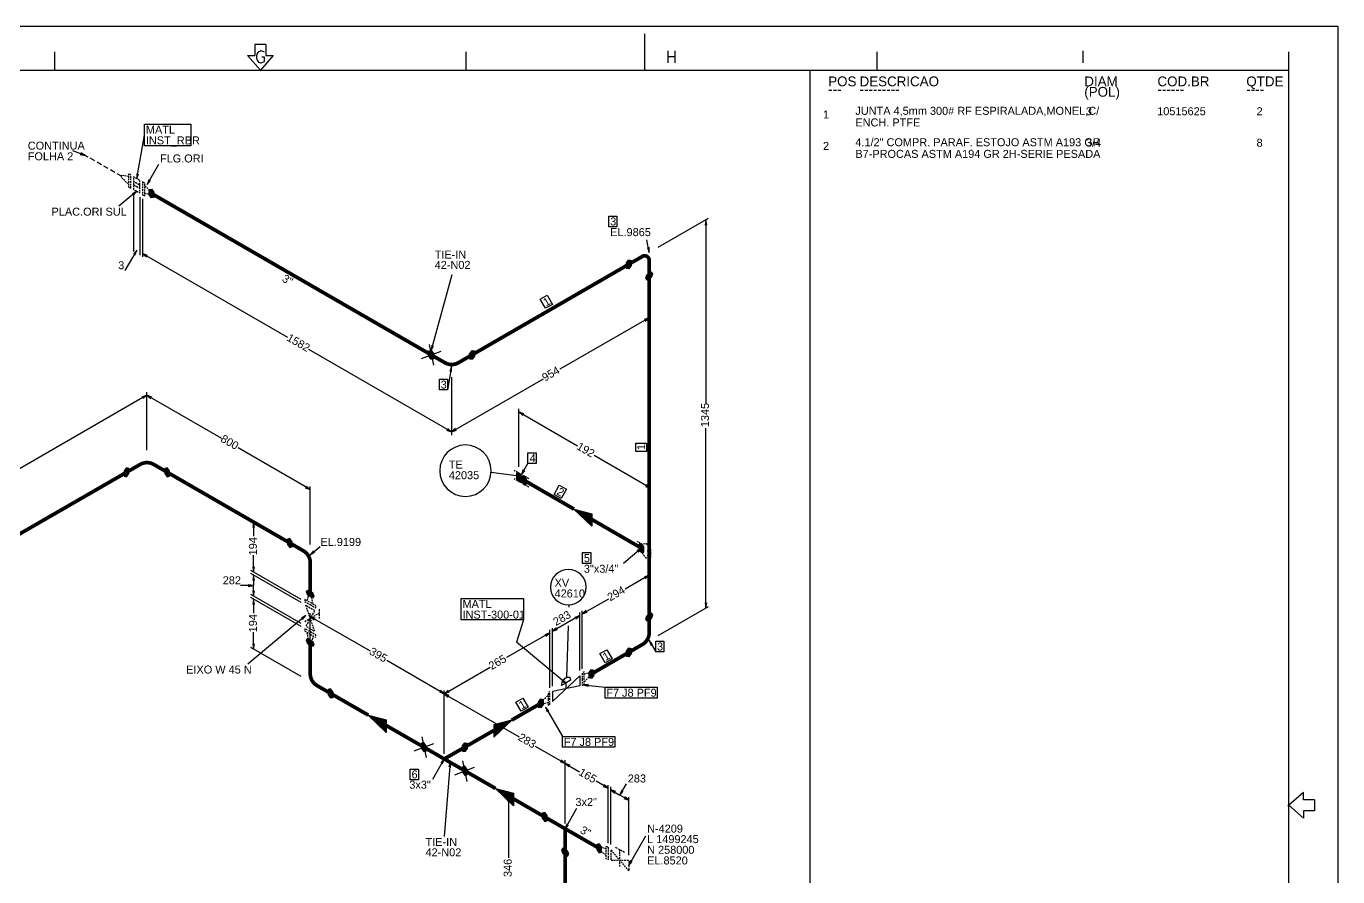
# Model space of a CAD drawing. Extents: x 0 to 597, y 0 to 422.
# Drawn here: x 240.8 to 597.1, y 190.5 to 421.7 of the extents above; entities that cross this region are included whole.
import ezdxf

# ---------------------------------------------------------------- set-up
doc = ezdxf.new("R2010")
doc.units = 0
doc.header["$MEASUREMENT"] = 0
for name, pattern in [('GT100', [0.7, 0.466667, -0.233333]), ('GT101', [2.1, 1.4, -0.7]), ('GT110', [2.1, 1.4, -0.7])]:
    doc.linetypes.add(name, pattern=pattern)
doc.layers.add('GT_1', color=7, linetype='Continuous')
doc.styles.add('HTX1', font='O8116901', dxfattribs={"width": 1.02})

msp = doc.modelspace()

# ---------------------------------------------------------------- linework, layer by layer
at = {"linetype": 'Continuous'}
for p, q in [((350.24, 335.18), (351.39, 329.56)), ((348.13, 331.36), (353.49, 333.38)), ((375.92, 260.29), (374, 254.28)), ((348.25, 228.49), (349.4, 222.88)), ((346.15, 224.67), (351.51, 226.7)), ((355.94, 221.58), (354.36, 201.45)), ((359.33, 222.03), (360.47, 216.41)), ((357.22, 218.21), (362.58, 220.23))]:
    msp.add_line(p, q, dxfattribs=at)
msp.add_lwpolyline([(0, 421.74), (597.11, 421.74), (597.11, 0), (0, 0)], close=True, dxfattribs=at)
msp.add_lwpolyline([(350.86, 333.75), (356.51, 354.24)], dxfattribs=at)
at = {"layer": 'GT_1', "flags": 128}
for points in [[(592.85, 421.74), (597.11, 421.74), (597.11, 417.48)], [(408.8, 409.8), (408.8, 419.7)], [(248.5, 409.8), (248.5, 414.8)], [(300.9, 413.8), (304.4, 409.8)], [(300.9, 413.8), (302.9, 413.8)], [(302.9, 416.8), (302.9, 413.8)], [(305.9, 416.8), (302.9, 416.8)], [(305.5, 414.7), (304.6, 415), (304.4, 415), (304.2, 414.9), (303.9, 414.8), (303.7, 414.6), (303.5, 414.3), (303.4, 414.1), (303.3, 413.7), (303.3, 413.4), (303.3, 413.1), (303.4, 412.7), (303.5, 412.5), (303.7, 412.2), (303.9, 412), (304.2, 411.9), (304.4, 411.8), (304.6, 411.8), (305.5, 412.1), (305.5, 413.3), (304.8, 413.3)], [(307.9, 413.8), (304.4, 409.8)], [(305.9, 416.8), (305.9, 413.8)], [(305.9, 413.8), (307.9, 413.8)], [(360.3, 409.8), (360.3, 414.8)], [(415.2, 411.8), (415.2, 415)], [(415.2, 413.5), (417, 413.5)], [(417, 415), (417, 411.8)], [(472, 409.8), (472, 414.8)], [(527.9, 411.8), (527.9, 415)], [(583.8, 409.8), (583.8, 414.8)], [(25, 409.8), (583.8, 409.8)], [(25, 10), (583.8, 10), (583.8, 409.8)], [(304.3, 409.9), (304.4, 410), (304.6, 409.8), (304.4, 409.6), (304.2, 409.8), (304.3, 409.9), (304.4, 409.9), (304.5, 409.8), (304.4, 409.7), (304.3, 409.8), (304.3, 409.9)], [(453.8, 10), (453.8, 409.8)], [(453.8, 409.8), (583.8, 409.8)], [(583.8, 10), (583.8, 409.8)], [(270.8, 380.29), (272.93, 392.15)], [(272.93, 395.06), (285.49, 395.06), (285.49, 389.24), (272.93, 389.24), (272.93, 395.06)], [(256.81, 386.61), (253.47, 387.82)], [(255.39, 386.83), (256.81, 386.61), (255.6, 387.32)], [(270.8, 381.71), (270.8, 380.29), (271.29, 381.64)], [(273.64, 378.73), (276.83, 384.27)], [(274.13, 380.08), (273.64, 378.73), (274.56, 379.8)], [(270.8, 376.89), (265.9, 372.77)], [(269.87, 375.82), (270.8, 376.89), (269.59, 376.18)], [(269.87, 376.25), (269.87, 360.49)], [(271.65, 375.25), (271.65, 359.49)], [(272.36, 374.83), (272.36, 359.07)], [(274.21, 377.31), (274.84, 377.45), (275.48, 376.6), (275.48, 375.18), (274.84, 375.04), (274.21, 375.89), (274.21, 377.31)], [(274.21, 377.13), (275.09, 377.13)], [(274.21, 376.93), (275.24, 376.93)], [(274.21, 376.73), (275.39, 376.73)], [(274.21, 376.53), (275.48, 376.53)], [(274.21, 376.33), (275.48, 376.33)], [(274.21, 376.13), (275.48, 376.13)], [(274.21, 375.93), (275.48, 375.93)], [(274.3, 377.33), (274.94, 377.33)], [(274.33, 375.73), (275.48, 375.73)], [(274.48, 375.53), (275.48, 375.53)], [(274.63, 375.33), (275.48, 375.33)], [(399.07, 370.11), (401.27, 370.11), (401.27, 367.2), (399.07, 367.2), (399.07, 370.11)], [(412.51, 361.62), (426.15, 369.5)], [(425.65, 367.66), (425.44, 369.08), (425.22, 367.66)], [(425.44, 369.08), (425.44, 319.08)], [(410.03, 360.2), (409.39, 363.68)], [(270.8, 360.84), (267.6, 355.3)], [(270.3, 359.49), (270.8, 360.84), (269.87, 359.78)], [(273.71, 359.42), (272.36, 359.92), (273.42, 358.99)], [(272.36, 359.92), (311.76, 337.2)], [(409.53, 361.55), (410.03, 360.2), (410.03, 361.62)], [(403.85, 357.36), (404.49, 358.21), (405.13, 358.07), (405.13, 356.65), (404.49, 355.8), (403.85, 355.94), (403.85, 357.36)], [(403.85, 357.33), (405.13, 357.33)], [(403.85, 357.13), (405.13, 357.13)], [(403.85, 356.93), (405.13, 356.93)], [(403.85, 356.73), (405.13, 356.73)], [(403.85, 356.53), (405.04, 356.53)], [(403.98, 357.53), (405.13, 357.53)], [(404.13, 357.73), (405.13, 357.73)], [(404.28, 357.93), (405.13, 357.93)], [(410.03, 357.36), (410.03, 341.6)], [(403.85, 356.33), (404.89, 356.33)], [(403.85, 356.13), (404.74, 356.13)], [(403.89, 355.93), (404.59, 355.93)], [(409.39, 354.17), (409.03, 353.24), (409.39, 352.75), (410.67, 353.46), (411.02, 354.38), (410.67, 354.88), (409.39, 354.17)], [(409.07, 353.33), (410.44, 353.33)], [(409.11, 353.13), (410.08, 353.13)], [(409.15, 353.53), (410.7, 353.53)], [(409.22, 353.73), (410.77, 353.73)], [(409.3, 353.93), (410.85, 353.93)], [(409.38, 354.13), (410.93, 354.13)], [(409.69, 354.33), (411, 354.33)], [(410.05, 354.53), (410.91, 354.53)], [(380.42, 347.53), (382.34, 348.59), (383.76, 346.11), (381.84, 345.04), (380.42, 347.53)], [(410.03, 342.45), (385.75, 328.46)], [(408.96, 341.53), (410.03, 342.45), (408.68, 341.95)], [(350.95, 335.01), (350.81, 333.58), (351.44, 334.84)], [(356.35, 311.42), (317.59, 333.79)], [(350.18, 333.43), (350.81, 333.58), (351.45, 332.72), (351.45, 331.3), (350.81, 331.16), (350.18, 332.01), (350.18, 333.43)], [(350.18, 333.33), (351, 333.33)], [(350.18, 333.13), (351.15, 333.13)], [(350.18, 332.93), (351.3, 332.93)], [(350.18, 332.73), (351.45, 332.73)], [(350.18, 332.53), (351.45, 332.53)], [(350.18, 332.33), (351.45, 332.33)], [(350.18, 332.13), (351.45, 332.13)], [(350.24, 331.93), (351.45, 331.93)], [(350.39, 331.73), (351.45, 331.73)], [(350.54, 331.53), (351.45, 331.53)], [(361.25, 332.72), (361.89, 333.58), (362.53, 333.43), (362.53, 332.01), (361.89, 331.16), (361.25, 331.3), (361.25, 332.72)], [(361.25, 332.53), (362.53, 332.53)], [(361.25, 332.33), (362.53, 332.33)], [(361.25, 332.13), (362.53, 332.13)], [(361.25, 331.93), (362.47, 331.93)], [(361.25, 331.73), (362.32, 331.73)], [(361.25, 331.53), (362.17, 331.53)], [(361.26, 332.73), (362.53, 332.73)], [(361.41, 332.93), (362.53, 332.93)], [(361.56, 333.13), (362.53, 333.13)], [(361.71, 333.33), (362.53, 333.33)], [(350.69, 331.33), (351.45, 331.33)], [(356.35, 329.17), (355.22, 322.86)], [(356.35, 327.75), (356.35, 329.17), (355.86, 327.83)], [(361.25, 331.33), (362.02, 331.33)], [(353.02, 325.77), (355.22, 325.77), (355.22, 322.86), (353.02, 322.86), (353.02, 325.77)], [(356.35, 326.33), (356.35, 310.57)], [(356.35, 326.33), (356.35, 310.57)], [(356.35, 311.42), (381.27, 325.84)], [(273.57, 321.39), (229.76, 296.12)], [(272.5, 320.47), (273.57, 321.39), (272.22, 320.9)], [(273.57, 306.48), (273.57, 322.25)], [(273.57, 306.48), (273.57, 322.25)], [(274.92, 320.9), (273.57, 321.39), (274.63, 320.47)], [(273.57, 321.39), (293.8, 309.68)], [(374.6, 301.95), (374.6, 317.71)], [(374.6, 301.95), (374.6, 317.71)], [(375.95, 316.36), (374.6, 316.86), (375.67, 315.93)], [(374.6, 316.86), (390.58, 307.63)], [(375.95, 316.36), (374.6, 316.86), (375.67, 315.93)], [(355, 311.92), (356.35, 311.42), (355.29, 312.35)], [(357.42, 312.35), (356.35, 311.42), (357.7, 311.92)], [(425.44, 263.56), (425.44, 312.45)], [(317.94, 295.76), (298.35, 307.12)], [(406.41, 306.12), (406.41, 308.32), (409.25, 308.32), (409.25, 306.12), (406.41, 306.12)], [(377.09, 305.78), (379.29, 305.78), (379.29, 302.87), (377.09, 302.87), (377.09, 305.78)], [(410.39, 296.12), (395.05, 305)], [(267.39, 299.38), (268.03, 299.24), (268.67, 300.09), (268.67, 301.51), (268.03, 301.66), (267.39, 300.8), (267.39, 299.38)], [(267.39, 300.62), (268.67, 300.62)], [(267.39, 300.42), (268.67, 300.42)], [(267.39, 300.22), (268.67, 300.22)], [(267.39, 300.02), (268.61, 300.02)], [(267.39, 299.82), (268.46, 299.82)], [(267.39, 299.62), (268.31, 299.62)], [(267.39, 299.42), (268.16, 299.42)], [(267.4, 300.82), (268.67, 300.82)], [(267.55, 301.02), (268.67, 301.02)], [(267.7, 301.22), (268.67, 301.22)], [(267.85, 301.42), (268.67, 301.42)], [(278.47, 300.09), (279.1, 299.24), (279.74, 299.38), (279.74, 300.8), (279.1, 301.66), (278.47, 301.51), (278.47, 300.09)], [(278.47, 301.42), (279.28, 301.42)], [(278.47, 301.22), (279.43, 301.22)], [(278.47, 301.02), (279.58, 301.02)], [(278.47, 300.82), (279.73, 300.82)], [(278.47, 300.62), (279.74, 300.62)], [(278.47, 300.42), (279.74, 300.42)], [(278.47, 300.22), (279.74, 300.22)], [(278.52, 300.02), (279.74, 300.02)], [(278.67, 299.82), (279.74, 299.82)], [(278.82, 299.62), (279.74, 299.62)], [(278.97, 299.42), (279.74, 299.42)], [(373.96, 299.49), (367.05, 300.37)], [(373.96, 298.75), (374.6, 297.9), (375.24, 298.04), (375.24, 299.46), (374.6, 300.31), (373.96, 300.17), (373.96, 298.75)], [(373.96, 300.09), (374.77, 300.09)], [(373.96, 299.89), (374.92, 299.89)], [(373.96, 299.69), (375.07, 299.69)], [(373.96, 299.49), (375.22, 299.49)], [(374.6, 297.97), (374.6, 300.24)], [(375.31, 299.82), (377.09, 302.87)], [(375.81, 301.17), (375.31, 299.82), (376.24, 300.88)], [(375.45, 297.9), (376.09, 297.05), (376.73, 297.19), (376.73, 298.61), (376.09, 299.46), (375.45, 299.32), (375.45, 297.9)], [(376.09, 297.12), (376.09, 299.39)], [(316.59, 296.26), (317.94, 295.76), (316.88, 296.69)], [(317.94, 280.85), (317.94, 296.61)], [(373.96, 299.29), (375.24, 299.29)], [(373.96, 299.09), (375.24, 299.09)], [(373.96, 298.89), (375.24, 298.89)], [(374.01, 298.69), (375.24, 298.69)], [(374.16, 298.49), (375.24, 298.49)], [(374.31, 298.29), (375.24, 298.29)], [(374.46, 298.09), (375.24, 298.09)], [(375.45, 299.29), (376.23, 299.29)], [(375.45, 299.09), (376.38, 299.09)], [(375.45, 298.89), (376.53, 298.89)], [(375.45, 298.69), (376.68, 298.69)], [(375.45, 298.49), (376.73, 298.49)], [(375.45, 298.29), (376.73, 298.29)], [(375.45, 298.09), (376.73, 298.09)], [(375.47, 297.89), (376.73, 297.89)], [(375.62, 297.69), (376.73, 297.69)], [(375.77, 297.49), (376.73, 297.49)], [(375.92, 297.29), (376.73, 297.29)], [(385.61, 296.91), (387.52, 295.84), (386.1, 293.36), (384.19, 294.42), (385.61, 296.91)], [(409.04, 296.62), (410.39, 296.12), (409.32, 297.05)], [(410.39, 281.21), (410.39, 296.98)], [(394.48, 287.6), (394.48, 285.76), (389.58, 290.44), (394.48, 289.17), (394.48, 286.04), (390.08, 290.16), (394.48, 289.1), (394.48, 286.26), (390.58, 289.88), (394.48, 288.88), (394.48, 286.47), (391.07, 289.59), (394.48, 288.6), (394.48, 286.68), (391.5, 289.38), (394.48, 288.39), (394.48, 286.89), (391.93, 289.1), (394.48, 288.17), (394.48, 287.18), (392.42, 288.81), (394.48, 287.96), (394.48, 287.39), (392.85, 288.53), (394.48, 287.75), (394.48, 287.6), (389.58, 290.44)], [(315.46, 279.43), (301.82, 287.31)], [(302.75, 285.47), (302.53, 286.89), (302.32, 285.47)], [(302.53, 286.89), (302.53, 283.12)], [(311.76, 280.85), (312.4, 280), (313.04, 280.14), (313.04, 281.56), (312.4, 282.41), (311.76, 282.27), (311.76, 280.85)], [(311.76, 282.22), (312.55, 282.22)], [(311.76, 282.02), (312.7, 282.02)], [(311.76, 281.82), (312.85, 281.82)], [(311.76, 281.62), (313, 281.62)], [(311.76, 281.42), (313.04, 281.42)], [(311.76, 281.22), (313.04, 281.22)], [(311.76, 281.02), (313.04, 281.02)], [(311.79, 280.82), (313.04, 280.82)], [(311.94, 280.62), (313.04, 280.62)], [(312.09, 280.42), (313.04, 280.42)], [(312.24, 280.22), (313.04, 280.22)], [(317.94, 278.01), (320.64, 280.28)], [(318.86, 279.08), (317.94, 278.01), (319.15, 278.72)], [(391.93, 278.59), (394.13, 278.59), (394.13, 275.68), (391.93, 275.68), (391.93, 278.59)], [(407.97, 279.79), (403.07, 275.68)], [(407.05, 278.73), (407.97, 279.79), (406.77, 279.08)], [(407.33, 279.44), (407.97, 278.59), (408.61, 278.73), (408.61, 280.15), (407.97, 281), (407.33, 280.86), (407.33, 279.44)], [(407.33, 280.69), (408.21, 280.69)], [(407.33, 280.49), (408.36, 280.49)], [(407.33, 280.29), (408.51, 280.29)], [(407.33, 280.09), (408.61, 280.09)], [(407.33, 279.89), (408.61, 279.89)], [(407.33, 279.69), (408.61, 279.69)], [(407.33, 279.49), (408.61, 279.49)], [(407.45, 280.89), (408.06, 280.89)], [(407.45, 279.29), (408.61, 279.29)], [(407.6, 279.09), (408.61, 279.09)], [(407.75, 278.89), (408.61, 278.89)], [(407.9, 278.69), (408.41, 278.69)], [(409.49, 279.09), (410.38, 279.09)], [(302.32, 274.75), (302.53, 273.33), (302.75, 274.75)], [(302.53, 273.33), (302.53, 277.87)], [(410.42, 277.69), (409.48, 277.69)], [(315.46, 265.87), (301.82, 273.75)], [(315.46, 265.02), (301.82, 272.9)], [(302.75, 271.05), (302.53, 272.47), (302.32, 271.05)], [(302.53, 272.47), (302.53, 269.63)], [(410.03, 272.44), (403.5, 268.68)], [(408.96, 271.52), (410.03, 272.44), (408.68, 271.94)], [(410.03, 257.53), (410.03, 273.29)], [(302.53, 269.63), (298.98, 269.63)], [(301.11, 269.42), (302.53, 269.63), (301.11, 269.85)], [(302.32, 268.21), (302.53, 266.79), (302.75, 268.21)], [(302.53, 266.79), (302.53, 269.63)], [(318.58, 267.72), (318.94, 266.79), (318.58, 266.3), (317.3, 267.01), (316.95, 267.93), (317.3, 268.43), (318.58, 267.72)], [(316.99, 267.82), (318.39, 267.82)], [(317.01, 268.02), (318.03, 268.02)], [(317.07, 267.62), (318.62, 267.62)], [(317.14, 267.42), (318.69, 267.42)], [(317.16, 268.22), (317.67, 268.22)], [(315.46, 259.34), (301.82, 267.22)], [(315.46, 258.49), (301.82, 266.37)], [(302.75, 264.52), (302.53, 265.94), (302.32, 264.52)], [(302.53, 265.94), (302.53, 262.18)], [(317.22, 267.22), (318.77, 267.22)], [(317.3, 267.02), (318.85, 267.02)], [(317.64, 266.82), (318.92, 266.82)], [(318, 266.62), (318.81, 266.62)], [(358.95, 266.11), (375.92, 266.11), (375.92, 260.29), (358.95, 260.29), (358.95, 266.11)], [(388.28, 263.75), (388.3, 264.38)], [(391.85, 261.93), (399.02, 266.05)], [(412.51, 256.11), (426.15, 263.99)], [(425.22, 264.98), (425.44, 263.56), (425.65, 264.98)], [(316.73, 261.47), (300.97, 248.26)], [(315.81, 260.4), (316.73, 261.47), (315.53, 260.76)], [(317.94, 246.35), (317.94, 262.11)], [(319.29, 260.76), (317.94, 261.26), (319.01, 260.33)], [(317.94, 261.26), (334.2, 251.88)], [(391.14, 261.49), (384.26, 257.49)], [(390.08, 260.57), (391.14, 261.49), (389.79, 261)], [(391.14, 246.59), (391.14, 262.36)], [(392.92, 262.85), (391.85, 261.93), (393.2, 262.43)], [(391.85, 247.02), (391.85, 262.78)], [(409.39, 261.43), (409.03, 260.51), (409.39, 260.01), (410.67, 260.72), (411.02, 261.65), (410.67, 262.14), (409.39, 261.43)], [(409.06, 260.48), (410.22, 260.48)], [(409.1, 260.68), (410.58, 260.68)], [(409.18, 260.88), (410.73, 260.88)], [(409.2, 260.28), (409.86, 260.28)], [(409.25, 261.08), (410.8, 261.08)], [(409.33, 261.28), (410.88, 261.28)], [(409.47, 261.48), (410.96, 261.48)], [(409.83, 261.68), (411, 261.68)], [(410.19, 261.88), (410.86, 261.88)], [(302.53, 252.38), (302.53, 256.93)], [(383.05, 256.78), (371.26, 250.04)], [(381.98, 255.86), (383.05, 256.78), (381.7, 256.29)], [(383.05, 241.87), (383.05, 257.64)], [(384.82, 258.13), (383.76, 257.21), (385.11, 257.71)], [(383.76, 242.3), (383.76, 258.06)], [(383.76, 257.21), (384.26, 257.49)], [(387.66, 244.71), (388.11, 258.67)], [(302.32, 253.8), (302.53, 252.38), (302.75, 253.8)], [(318.58, 254.51), (318.94, 253.59), (318.58, 253.09), (317.3, 253.8), (316.95, 254.72), (317.3, 255.22), (318.58, 254.51)], [(316.99, 254.62), (318.38, 254.62)], [(317.02, 254.82), (318.02, 254.82)], [(317.06, 254.42), (318.61, 254.42)], [(317.14, 254.22), (318.69, 254.22)], [(317.16, 255.02), (317.66, 255.02)], [(317.22, 254.02), (318.77, 254.02)], [(317.29, 253.82), (318.85, 253.82)], [(317.62, 253.62), (318.92, 253.62)], [(317.98, 253.42), (318.82, 253.42)], [(387.45, 243.01), (374, 254.28)], [(410.95, 253.62), (410.03, 254.69), (410.53, 253.34)], [(410.03, 254.69), (411.8, 251.64)], [(411.8, 254.55), (414, 254.55), (414, 251.64), (411.8, 251.64), (411.8, 254.55)], [(315.46, 244.93), (301.82, 252.81)], [(396.61, 251.14), (398.53, 252.2), (399.95, 249.72), (398.03, 248.65), (396.61, 251.14)], [(405.13, 251.14), (404.49, 250.29), (403.85, 250.43), (403.85, 251.85), (404.49, 252.7), (405.13, 252.56), (405.13, 251.14)], [(403.85, 251.68), (405.13, 251.68)], [(403.85, 251.48), (405.13, 251.48)], [(403.85, 251.28), (405.13, 251.28)], [(403.85, 251.08), (405.08, 251.08)], [(403.85, 250.88), (404.93, 250.88)], [(403.85, 250.68), (404.78, 250.68)], [(403.85, 250.48), (404.63, 250.48)], [(403.87, 251.88), (405.13, 251.88)], [(404.02, 252.08), (405.13, 252.08)], [(404.17, 252.28), (405.13, 252.28)], [(404.32, 252.48), (405.13, 252.48)], [(354.36, 240.24), (338.74, 249.26)], [(354.36, 240.24), (366.79, 247.41)], [(394.98, 245.25), (394.34, 244.39), (393.7, 244.54), (393.7, 245.96), (394.34, 246.81), (394.98, 246.67), (394.98, 245.25)], [(393.7, 245.88), (394.98, 245.88)], [(393.79, 246.08), (394.98, 246.08)], [(393.94, 246.28), (394.98, 246.28)], [(394.09, 246.48), (394.98, 246.48)], [(394.24, 246.68), (394.92, 246.68)], [(386.24, 243.72), (387.45, 243.01), (386.53, 244.07)], [(393.5, 242.7), (392.1, 242.62), (393.46, 242.25)], [(392.1, 242.62), (398.03, 241.98)], [(393.7, 245.68), (394.98, 245.68)], [(393.7, 245.48), (394.98, 245.48)], [(393.7, 245.28), (394.98, 245.28)], [(393.7, 245.08), (394.85, 245.08)], [(393.7, 244.88), (394.7, 244.88)], [(393.7, 244.68), (394.55, 244.68)], [(322.84, 239.96), (323.48, 239.1), (324.12, 239.25), (324.12, 240.67), (323.48, 241.52), (322.84, 241.38), (322.84, 239.96)], [(322.84, 241.22), (323.7, 241.22)], [(322.84, 241.02), (323.85, 241.02)], [(322.84, 240.82), (324, 240.82)], [(322.84, 240.62), (324.12, 240.62)], [(322.84, 240.42), (324.12, 240.42)], [(322.84, 240.22), (324.12, 240.22)], [(322.84, 240.02), (324.12, 240.02)], [(322.94, 239.82), (324.12, 239.82)], [(323.05, 241.42), (323.55, 241.42)], [(323.09, 239.62), (324.12, 239.62)], [(323.24, 239.42), (324.12, 239.42)], [(323.39, 239.22), (324.01, 239.22)], [(353.02, 240.74), (354.36, 240.24), (353.3, 241.16)], [(355.43, 241.16), (354.36, 240.24), (355.71, 240.74)], [(354.36, 223.91), (354.36, 241.09)], [(354.36, 223.91), (354.36, 241.09)], [(354.36, 223.91), (354.36, 241.09)], [(355.71, 239.74), (354.36, 240.24), (355.43, 239.32)], [(354.36, 240.24), (374.67, 228.53)], [(373.82, 237.97), (375.74, 239.03), (377.16, 236.55), (375.24, 235.48), (373.82, 237.97)], [(381.2, 237.26), (380.56, 236.41), (379.92, 236.55), (379.92, 237.97), (380.56, 238.82), (381.2, 238.68), (381.2, 237.26)], [(398.03, 241.98), (412.23, 241.98), (412.23, 239.07), (398.03, 239.07), (398.03, 241.98)], [(379.92, 237.82), (381.2, 237.82)], [(379.92, 237.62), (381.2, 237.62)], [(379.92, 237.42), (381.2, 237.42)], [(379.92, 237.22), (381.18, 237.22)], [(379.92, 237.02), (381.03, 237.02)], [(379.92, 236.82), (380.88, 236.82)], [(379.92, 236.62), (380.73, 236.62)], [(379.96, 238.02), (381.2, 238.02)], [(380.11, 238.22), (381.2, 238.22)], [(380.26, 238.42), (381.2, 238.42)], [(380.41, 238.62), (381.2, 238.62)], [(382.76, 235.55), (381.84, 236.62), (382.34, 235.27)], [(381.84, 236.62), (386.46, 228.6)], [(338.6, 231.58), (338.6, 229.73), (333.7, 234.42), (338.6, 233.14), (338.6, 230.02), (334.2, 234.13), (338.6, 233.07), (338.6, 230.23), (334.7, 233.85), (338.6, 232.86), (338.6, 230.44), (335.19, 233.57), (338.6, 232.57), (338.6, 230.66), (335.62, 233.35), (338.6, 232.36), (338.6, 230.87), (336.05, 233.07), (338.6, 232.15), (338.6, 231.15), (336.54, 232.79), (338.6, 231.93), (338.6, 231.37), (336.97, 232.5), (338.6, 231.72), (338.6, 231.58), (333.7, 234.42)], [(367.78, 230.23), (367.78, 228.38), (372.68, 233.07), (367.78, 231.79), (367.78, 228.67), (372.19, 232.79), (367.78, 231.72), (367.78, 228.88), (371.69, 232.5), (367.78, 231.51), (367.78, 229.09), (371.19, 232.22), (367.78, 231.22), (367.78, 229.31), (370.77, 232), (367.78, 231.01), (367.78, 229.52), (370.34, 231.72), (367.78, 230.8), (367.78, 229.8), (369.84, 231.44), (367.78, 230.58), (367.78, 230.02), (369.42, 231.15), (367.78, 230.37), (367.78, 230.23), (372.68, 233.07)], [(386.46, 228.6), (400.66, 228.6), (400.66, 225.69), (386.46, 225.69), (386.46, 228.6)], [(348.19, 225.33), (348.83, 224.48), (349.47, 224.62), (349.47, 226.04), (348.83, 226.89), (348.19, 226.75), (348.19, 225.33)], [(348.19, 226.62), (349.03, 226.62)], [(348.19, 226.42), (349.18, 226.42)], [(348.19, 226.22), (349.33, 226.22)], [(348.19, 226.02), (349.47, 226.02)], [(348.19, 225.82), (349.47, 225.82)], [(348.19, 225.62), (349.47, 225.62)], [(348.19, 225.42), (349.47, 225.42)], [(348.27, 225.22), (349.47, 225.22)], [(348.42, 225.02), (349.47, 225.02)], [(348.57, 224.82), (349.47, 224.82)], [(348.72, 224.62), (349.47, 224.62)], [(360.54, 225.33), (359.9, 224.48), (359.26, 224.62), (359.26, 226.04), (359.9, 226.89), (360.54, 226.75), (360.54, 225.33)], [(359.26, 226.02), (360.54, 226.02)], [(359.26, 225.82), (360.54, 225.82)], [(359.26, 225.62), (360.54, 225.62)], [(359.26, 225.42), (360.54, 225.42)], [(359.26, 225.22), (360.46, 225.22)], [(359.26, 225.02), (360.31, 225.02)], [(359.26, 224.82), (360.16, 224.82)], [(359.26, 224.62), (360.01, 224.62)], [(359.4, 226.22), (360.54, 226.22)], [(359.55, 226.42), (360.54, 226.42)], [(359.7, 226.62), (360.54, 226.62)], [(387.17, 221.28), (379.14, 225.9)], [(354.36, 222.49), (351.17, 216.95)], [(353.87, 221.14), (354.36, 222.49), (353.44, 221.43)], [(356.08, 220.15), (355.94, 221.58), (355.57, 220.22)], [(385.82, 221.78), (387.17, 221.28), (386.1, 222.21)], [(387.17, 204.95), (387.17, 222.14)], [(387.17, 204.95), (387.17, 222.14)], [(388.52, 220.79), (387.17, 221.28), (388.23, 220.36)], [(387.17, 221.28), (391.07, 219.01)], [(345.11, 219.76), (347.31, 219.76), (347.31, 216.85), (345.11, 216.85), (345.11, 219.76)], [(359.26, 218.94), (359.9, 218.09), (360.54, 218.23), (360.54, 219.65), (359.9, 220.5), (359.26, 220.36), (359.26, 218.94)], [(359.26, 220.22), (360.11, 220.22)], [(359.26, 220.02), (360.26, 220.02)], [(359.26, 219.82), (360.41, 219.82)], [(359.26, 219.62), (360.54, 219.62)], [(359.26, 219.42), (360.54, 219.42)], [(359.26, 219.22), (360.54, 219.22)], [(359.26, 219.02), (360.54, 219.02)], [(359.35, 218.82), (360.54, 218.82)], [(359.5, 218.62), (360.54, 218.62)], [(359.65, 218.42), (360.54, 218.42)], [(359.8, 218.22), (360.51, 218.22)], [(373.18, 211.63), (373.18, 209.78), (368.28, 214.47), (373.18, 213.19), (373.18, 210.07), (368.78, 214.18), (373.18, 213.12), (373.18, 210.28), (369.27, 213.9), (373.18, 212.91), (373.18, 210.49), (369.77, 213.62), (373.18, 212.62), (373.18, 210.7), (370.2, 213.4), (373.18, 212.41), (373.18, 210.92), (370.62, 213.12), (373.18, 212.2), (373.18, 211.2), (371.12, 212.83), (373.18, 211.98), (373.18, 211.41), (371.55, 212.55), (373.18, 211.77), (373.18, 211.63), (368.28, 214.47)], [(398.88, 214.54), (395.62, 216.46)], [(397.53, 215.04), (398.88, 214.54), (397.82, 215.46)], [(398.88, 199.63), (398.88, 215.39)], [(399.59, 199.2), (399.59, 214.96)], [(400.94, 213.62), (399.59, 214.11), (400.66, 213.19)], [(399.59, 214.11), (402.08, 212.69)], [(402.08, 212.69), (403.85, 215.75)], [(402.57, 214.04), (402.08, 212.69), (403, 213.76)], [(385.96, 204.24), (371.05, 212.83)], [(371.97, 210.99), (371.76, 212.41), (371.55, 210.99)], [(371.76, 212.41), (371.76, 195.65)], [(404.49, 211.27), (402.08, 212.69)], [(403.14, 211.77), (404.49, 211.27), (403.43, 212.2)], [(404.49, 196.36), (404.49, 212.12)], [(587.8, 211.4), (587.8, 213.4), (583.8, 209.9)], [(590.8, 211.4), (587.8, 211.4)], [(590.8, 211.4), (590.8, 208.4)], [(380.99, 206.37), (381.63, 205.52), (382.27, 205.66), (382.27, 207.08), (381.63, 207.94), (380.99, 207.79), (380.99, 206.37)], [(380.99, 207.62), (381.86, 207.62)], [(380.99, 207.42), (382.01, 207.42)], [(380.99, 207.22), (382.16, 207.22)], [(380.99, 207.02), (382.27, 207.02)], [(380.99, 206.82), (382.27, 206.82)], [(381.12, 207.82), (381.71, 207.82)], [(387.17, 203.53), (390.36, 209.07)], [(583.7, 210), (583.8, 210.1), (584, 209.9), (583.8, 209.7), (583.6, 209.9), (583.7, 210), (583.8, 210), (583.9, 209.9), (583.8, 209.8), (583.7, 209.9), (583.7, 210)], [(587.8, 206.4), (583.8, 209.9)], [(587.8, 208.4), (587.8, 206.4)], [(590.8, 208.4), (587.8, 208.4)], [(380.99, 206.62), (382.27, 206.62)], [(380.99, 206.42), (382.27, 206.42)], [(381.1, 206.22), (382.27, 206.22)], [(381.25, 206.02), (382.27, 206.02)], [(381.4, 205.82), (382.27, 205.82)], [(381.55, 205.62), (382.08, 205.62)], [(387.66, 204.88), (387.17, 203.53), (388.09, 204.6)], [(404.49, 193.52), (409.11, 201.55)], [(387.81, 196.08), (388.16, 196.58), (387.81, 197.5), (386.53, 198.21), (386.17, 197.71), (386.53, 196.79), (387.81, 196.08)], [(386.21, 197.62), (387.58, 197.62)], [(386.25, 197.82), (387.22, 197.82)], [(386.28, 197.42), (387.83, 197.42)], [(386.36, 197.22), (387.91, 197.22)], [(386.44, 197.02), (387.99, 197.02)], [(386.51, 196.82), (388.07, 196.82)], [(386.83, 196.62), (388.14, 196.62)], [(387.19, 196.42), (388.05, 196.42)], [(395.76, 197.85), (396.4, 197), (397.04, 197.14), (397.04, 198.56), (396.4, 199.42), (395.76, 199.27), (395.76, 197.85)], [(395.76, 199.22), (396.54, 199.22)], [(395.76, 199.02), (396.69, 199.02)], [(395.76, 198.82), (396.84, 198.82)], [(395.76, 198.62), (396.99, 198.62)], [(395.76, 198.42), (397.04, 198.42)], [(395.76, 198.22), (397.04, 198.22)], [(395.76, 198.02), (397.04, 198.02)], [(395.78, 197.82), (397.04, 197.82)], [(395.93, 197.62), (397.04, 197.62)], [(396.08, 197.42), (397.04, 197.42)], [(396.23, 197.22), (397.04, 197.22)], [(404.99, 194.87), (404.49, 193.52), (405.41, 194.59)]]:
    msp.add_lwpolyline(points, dxfattribs=at)
at = {"layer": 'GT_1', "linetype": 'GT110', "flags": 128}
msp.add_lwpolyline([(266.68, 380.93), (256.81, 386.61)], dxfattribs=at)
at = {"layer": 'GT_1', "linetype": 'GT100', "flags": 128}
for points in [[(268.53, 378.8), (266.68, 380.58), (266.68, 381.29), (268.53, 380.93)], [(269.16, 377.74), (269.16, 381.29), (268.53, 381.64), (268.53, 378.09), (269.16, 377.74)], [(271.65, 378.09), (271.65, 378.52), (269.87, 379.51), (269.87, 378.66), (271.65, 377.67), (271.65, 379.8), (269.87, 380.79), (269.87, 377.38), (271.65, 376.39), (271.65, 378.09)], [(272.36, 375.89), (273, 375.54), (273, 379.09), (272.36, 379.44), (272.36, 375.89)], [(273, 378.38), (274.84, 376.6), (274.84, 375.89), (273, 376.25)], [(377.3, 298.68), (373.32, 300.95)], [(377.3, 296.41), (373.32, 298.68)], [(406.77, 279.37), (407.97, 278.66), (407.97, 280.93), (406.77, 281.64)], [(410.39, 278.37), (410.39, 277.31), (409.18, 277.1), (407.97, 278.66), (407.97, 280.93), (409.18, 281.07), (410.39, 279.58), (410.39, 278.37)], [(318.72, 264.59), (318.23, 267.15), (317.59, 267.58), (317.09, 265.59)], [(317.94, 264.45), (319.43, 263.6), (319.43, 264.17), (316.45, 265.87), (316.45, 265.3), (317.94, 264.45)], [(317.94, 257.92), (319.15, 257.21), (316.73, 264.31), (319.15, 262.89), (316.73, 258.63), (317.94, 257.92)], [(316.45, 259.91), (320.43, 262.18)], [(320.43, 260.69), (320.43, 263.53)], [(317.94, 256.43), (319.43, 255.58), (319.43, 256.22), (316.45, 257.92), (316.45, 257.28), (317.94, 256.43)], [(318.72, 256), (318.23, 254.01), (317.59, 254.37), (317.09, 257)], [(391.85, 244.18), (391.85, 242.48), (392.35, 242.76), (392.35, 246.17), (391.85, 245.88), (391.85, 244.18)], [(392.35, 243.54), (394.34, 245.32), (394.34, 246.03), (392.35, 245.53)], [(382.55, 237.83), (380.56, 237.26), (380.56, 237.97), (382.55, 239.81)], [(382.55, 238.75), (382.55, 237.05), (383.05, 237.33), (383.05, 240.74), (382.55, 240.45), (382.55, 238.75)], [(398.38, 196.15), (396.4, 197.92), (396.4, 198.63), (398.38, 198.14)], [(398.88, 196.79), (398.88, 195.08), (398.38, 195.37), (398.38, 198.78), (398.88, 198.49), (398.88, 196.79)], [(404.49, 193.52), (404.49, 192.1), (399.59, 197.78), (399.59, 194.94), (404.49, 194.94), (404.49, 193.52)], [(403.28, 197.07), (400.8, 198.49)], [(402.01, 193.24), (402.01, 197.78)]]:
    msp.add_lwpolyline(points, dxfattribs=at)
at = {"layer": 'GT_1', "linetype": 'GT101', "const_width": 1, "flags": 128}
for points in [[(350.81, 332.37), (274.84, 376.25)], [(404.49, 357.01), (361.89, 332.37)], [(408.18, 359.14), (404.49, 357.01)], [(410.03, 353.81), (410.03, 358.07)], [(410.03, 261.08), (410.03, 353.93)], [(354.51, 330.24), (350.81, 332.37)], [(361.89, 332.37), (358.2, 330.24)], [(271.72, 302.58), (268.03, 300.45)], [(279.1, 300.45), (275.41, 302.58)], [(268.03, 300.45), (185.1, 252.59)], [(312.4, 281.21), (279.1, 300.45)], [(389.58, 290.44), (376.09, 298.25)], [(407.97, 279.79), (394.48, 287.6)], [(316.1, 279.08), (312.4, 281.21)], [(317.94, 267.36), (317.94, 275.88)], [(410.03, 256.82), (410.03, 261.08)], [(317.94, 245.64), (317.94, 254.16)], [(404.49, 251.49), (408.18, 253.62)], [(394.34, 245.6), (404.49, 251.49)], [(323.48, 240.31), (319.79, 242.44)], [(333.7, 234.42), (323.48, 240.31)], [(372.68, 233.07), (380.56, 237.61)], [(348.83, 225.69), (338.6, 231.58)], [(359.9, 225.69), (367.78, 230.23)], [(354.36, 222.49), (348.83, 225.69)], [(354.36, 222.49), (359.9, 225.69)], [(359.9, 219.3), (354.36, 222.49)], [(368.28, 214.47), (359.9, 219.3)], [(381.63, 206.73), (373.18, 211.63)], [(387.17, 203.53), (381.63, 206.73)], [(396.4, 198.21), (387.17, 203.53)], [(387.17, 203.53), (387.17, 197.14)], [(387.17, 197.14), (387.17, 184.86)]]:
    msp.add_lwpolyline(points, dxfattribs=at)
for points in [[(410.03, 358.07, 0.577571), (408.18, 359.14)], [(358.2, 330.24, -0.267941), (354.51, 330.24)], [(275.41, 302.58, 0.267941), (271.72, 302.58)], [(317.94, 275.88, 0.268126), (316.1, 279.08)], [(408.18, 253.62, 0.267786), (410.03, 256.82)], [(319.79, 242.44, -0.267786), (317.94, 245.64)]]:
    msp.add_lwpolyline(points, format="xyb", dxfattribs=at)
at = {"layer": 'GT_1', "flags": 128}
for points in [[(367.07, 300.88, 1), (353.1, 300.88, 1), (367.07, 300.88)], [(392.88, 269.2, 1), (383.22, 269.2, 1), (392.88, 269.2)]]:
    msp.add_lwpolyline(points, format="xyb", dxfattribs=at)
at = {"layer": 'GT_1', "linetype": 'Continuous', "flags": 128}
for points in [[(383.76, 239.46), (383.76, 238.11), (391.14, 245.14), (391.14, 242.37), (383.76, 240.88), (383.76, 239.46)], [(387.45, 241.59), (387.45, 243.22), (386.24, 242.51), (386.46, 243.58), (387.24, 244.43), (387.66, 244.71), (388.44, 244.71), (388.66, 243.93), (387.45, 243.22)]]:
    msp.add_lwpolyline(points, dxfattribs=at)

# ---------------------------------------------------------------- texts
at = {"layer": 'GT_1', "style": 'HTX1', "width": 1.02}
for s, height, p in [('POS', 2.663, (458.66, 405.41)), ('DESCRICAO', 2.663, (467.18, 405.41)), ('DIAM', 2.663, (528.24, 405.41)), ('COD.BR', 2.663, (548.12, 405.41)), ('QTDE', 2.663, (572.26, 405.41)), ('---', 2.663, (458.66, 403.28)), ('---------', 2.663, (467.18, 403.28)), ('(POL)', 2.663, (528.24, 402.57)), ('------', 2.663, (548.12, 403.28)), ('----', 2.663, (572.26, 403.28)), ('JUNTA 4,5mm 300# RF ESPIRALADA,MONEL,C/', 2.1744, (466.04, 397.65)), ('3', 2.17, (528.67, 397.53)), ('10515625', 2.174, (548.05, 397.53)), ('  2', 2.174, (573.4, 397.53)), ('  1', 2.174, (455.61, 396.65)), ('ENCH. PTFE', 2.174, (466.04, 394.49)), ('MATL', 2.174, (273.28, 392.51)), ('CONTINUA', 2.174, (241.19, 388.18)), ('INST_RBR', 2.174, (273.28, 389.61)), ('  2', 2.174, (455.61, 388.1)), ('4.1/2" COMPR. PARAF. ESTOJO ASTM A193 GR', 2.1744, (466.04, 389.1)), ('3/4', 2.174, (528.67, 388.98)), ('  8', 2.174, (573.4, 388.98)), ('FOLHA 2', 2.174, (241.19, 385.28)), ('FLG.ORI', 2.174, (277.11, 384.7)), ('B7-PROCAS ASTM A194 GR 2H-SERIE PESADA', 2.1744, (466.04, 385.94)), ('PLAC.ORI SUL', 2.1744, (247.65, 370.22)), ('3', 2.17, (399.43, 367.56)), ('EL.9865', 2.174, (399.43, 364.66)), ('TIE-IN', 2.174, (351.75, 358.55)), ('3', 2.17, (265.76, 355.66)), ('42-N02', 2.174, (351.75, 355.74)), ('3', 2.17, (353.37, 323.21)), ('TE', 2.174, (355.59, 301.47)), ('4', 2.17, (377.56, 303.22)), ('42035', 2.174, (355.59, 298.57)), ('EL.9199', 2.174, (320.7, 280.42)), ('5', 2.17, (392.28, 276.03)), ('3"x3/4"', 2.174, (392.28, 273.13)), ('282', 2.174, (294.16, 269.99)), ('XV', 2.174, (384.32, 269.31)), ('42610', 2.174, (384.32, 266.41)), ('MATL', 2.174, (359.31, 263.56)), ('INST-300-01', 2.1744, (359.31, 260.66)), ('3', 2.17, (412.16, 251.99)), ('EIXO W 45 N', 2.1744, (284.22, 245.72)), ('F7 J8 PF9', 2.174, (398.38, 239.42)), ('F7 J8 PF9', 2.174, (386.81, 226.04)), ('6', 2.17, (345.46, 217.21)), ('283', 2.174, (404.21, 216.1)), ('3x3"', 2.174, (344.85, 214.41)), ('3x2"', 2.174, (389.99, 209.72)), ('N-4209', 2.174, (409.46, 202.47)), ('TIE-IN', 2.174, (349.26, 198.84)), ('L 1499245', 2.174, (409.46, 199.61)), ('42-N02', 2.174, (349.26, 196.03)), ('N 258000', 2.174, (409.46, 196.71)), ('EL.8520', 2.174, (409.46, 193.81))]:
    msp.add_text(s, height=height, dxfattribs=at).set_placement(p)
for s, height, rotation, p in [('3"', 2.174, 330, (310.07, 352.5)), ('1', 2.17, 30, (381.99, 345.48)), ('1582', 2.174, 330, (311.34, 336.41)), ('954', 2.174, 30, (381.69, 325.07)), ('1345', 2.174, 90, (426.27, 312.71)), ('800', 2.174, 330, (293.38, 308.94)), ('192', 2.174, 330, (390.12, 306.86)), ('1', 2.17, 90, (408.93, 306.51)), ('2', 2.17, 330, (384.68, 294.56)), ('194', 2.174, 90, (303.44, 277.87)), ('294', 2.174, 30, (399.44, 265.31)), ('194', 2.174, 90, (303.44, 256.93)), ('283', 2.174, 30, (384.71, 258.62)), ('395', 2.174, 330, (333.78, 251.11)), ('265', 2.174, 30, (367.2, 246.64)), ('1', 2.17, 30, (398.18, 249.09)), ('1', 2.17, 30, (375.39, 235.92)), ('283', 2.174, 330, (374.2, 227.77)), ('165', 2.174, 330, (390.65, 218.28)), ('3"', 2.174, 330, (391.04, 202.53)), ('346', 2.174, 90, (372.66, 190.4))]:
    msp.add_text(s, height=height, rotation=rotation, dxfattribs=at).set_placement(p)

doc.saveas('drawing.dxf')
